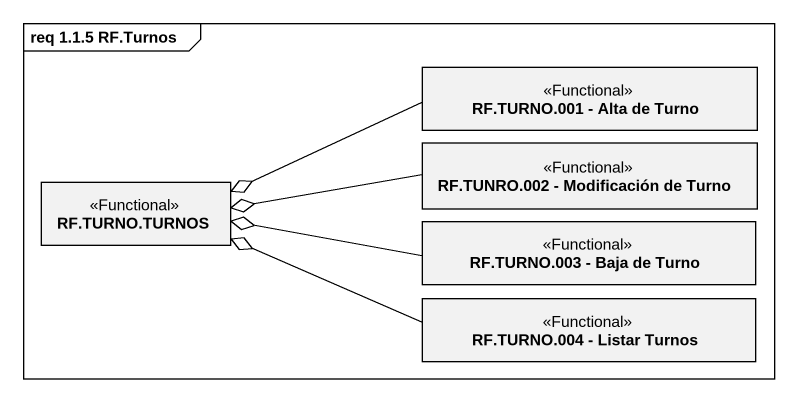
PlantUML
@startuml
mainframe req 1.1.5 RF.Turnos
hide circle
hide empty members
class "RF.TURNO.001 - Alta de Turno" as RF_TURNO_001_Alta_de_Turno <<Functional>>
class "RF.TUNRO.002 - Modificación de Turno" as RF_TUNRO_002_Modificación <<Functional>>
class "RF.TURNO.TURNOS" as RF_TURNO_TURNOS <<Functional>>
class "RF.TURNO.003 - Baja de Turno" as RF_TURNO_003_Baja_de_Turno <<Functional>>
class "RF.TURNO.004 - Listar Turnos" as RF_TURNO_004_Listar_Turnos <<Functional>>
RF_TURNO_001_Alta_de_Turno -left-o RF_TURNO_TURNOS
RF_TUNRO_002_Modificación -left-o RF_TURNO_TURNOS
RF_TURNO_003_Baja_de_Turno -left-o RF_TURNO_TURNOS
RF_TURNO_004_Listar_Turnos -left-o RF_TURNO_TURNOS
@enduml
